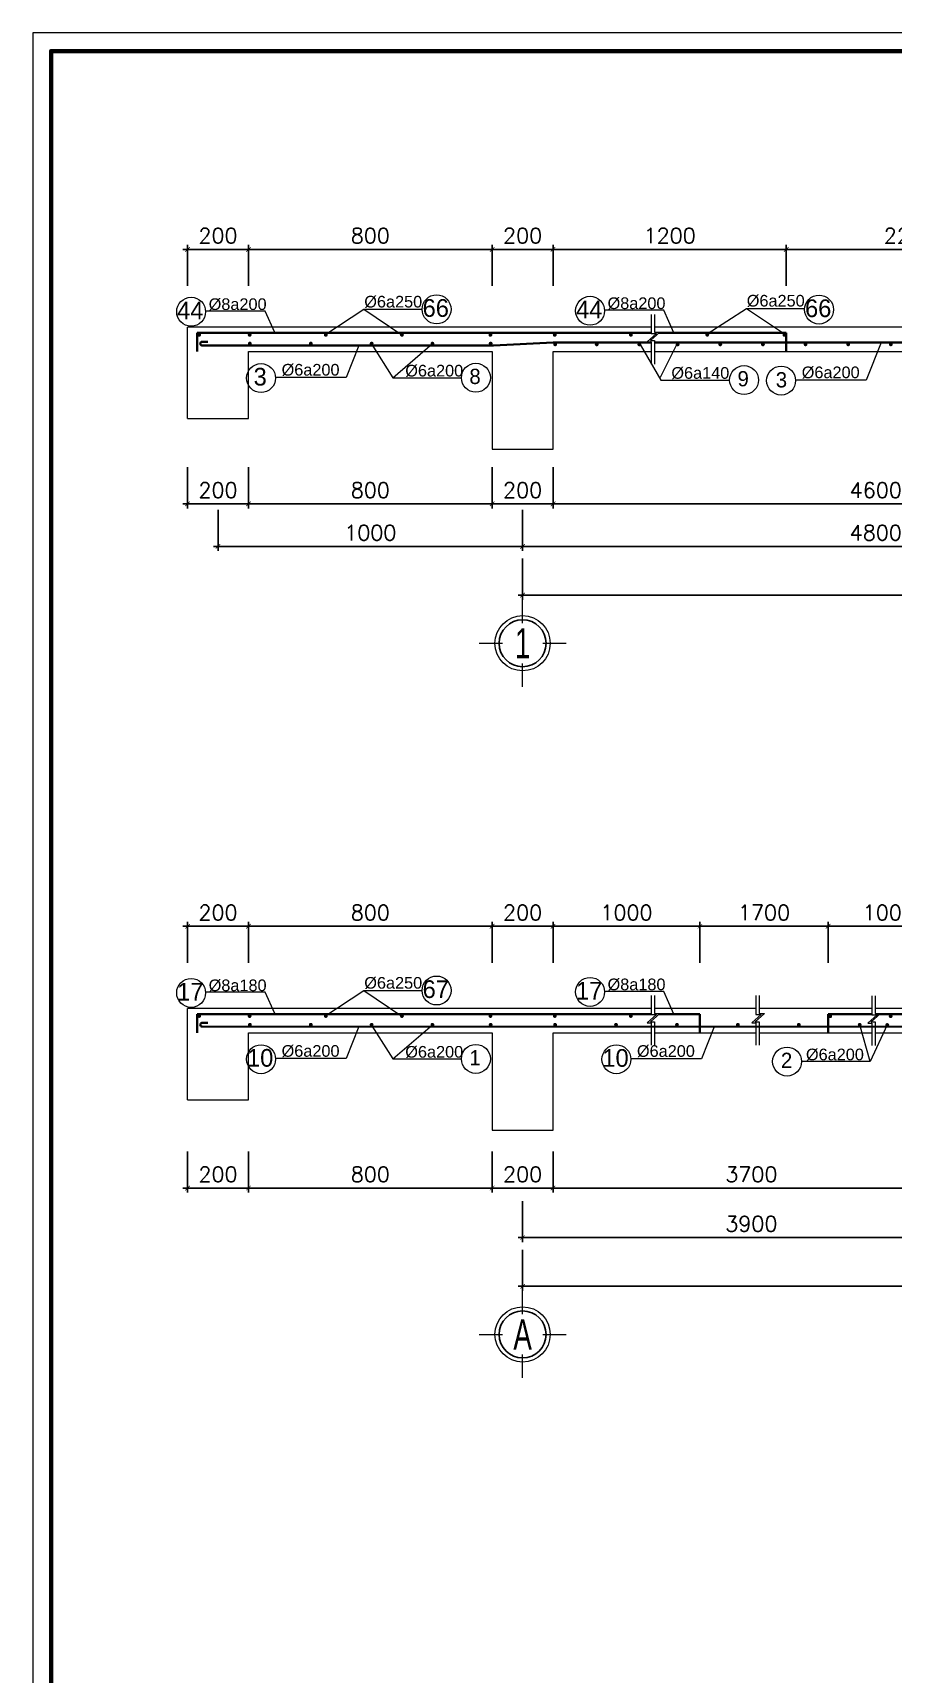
# Model space of a CAD drawing. Header units: inches. Extents: x 1604615 to 1925968, y -294302 to 52467.
# Drawn here: x 1762347 to 1776470, y -235417 to -208477 of the extents above; entities that cross this region are included whole.
import ezdxf
from ezdxf.enums import TextEntityAlignment as Align

# ---------------------------------------------------------------- set-up
doc = ezdxf.new("R2010")
doc.units = ezdxf.units.IN
doc.header["$LTSCALE"] = 20
doc.header["$MEASUREMENT"] = 0
doc.layers.get('0').update_dxf_attribs({"lineweight": 13})
for name, color, linetype, lineweight in [('0-Netin', 251, 'Continuous', 9), ('02', 103, 'Continuous', 20), ('khung', 26, 'Continuous', 80), ('kich thuoc', 8, 'Continuous', 13), ('SOHIEUTHEP', 212, 'Continuous', 13), ('THEP', 1, 'Continuous', 40), ('TV-MB', 33, 'Continuous', 9), ('VV', 114, 'Continuous', 13)]:
    doc.layers.add(name, color=color, linetype=linetype, lineweight=lineweight)
doc.layers.add('TEXT', color=9, linetype='Continuous')
doc.styles.add('DIM', font='romans.shx')
doc.styles.add('text', font='ARIALN.TTF')
doc.styles.add('thep', font='ARIAL.TTF')
doc.dimstyles.new('1-20', dxfattribs={"dimtxt": 250, "dimasz": 75, "dimexe": 75, "dimexo": 250, "dimgap": 100, "dimtad": 1, "dimdec": 0, "dimlfac": 0.2, "dimzin": 4, "dimdsep": 46, "dimtxsty": 'DIM', "dimblk": 'ARCHTICK', "dimcen": 10, "dimdle": 75, "dimadec": 0, "dimazin": 0, "dimtfac": 1, "dimtdec": 0, "dimtix": 1, "dimtofl": 0, "dimtmove": 1, "dimatfit": 3, "dimfxl": 600, "dimfxlon": 1, "dimtolj": 1, "dimtzin": 0, "dimarcsym": 0})

# ---------------------------------------------------------------- blocks, each defined once
blk = doc.blocks.new('_ArchTick')
at = {"color": 0, "linetype": 'ByBlock', "const_width": 0.15}
blk.add_lwpolyline([(-0.5, -0.5), (0.5, 0.5)], dxfattribs=at)
blk = doc.blocks.new('*D415')
at = {"layer": 'Defpoints', "color": 0}
for p in [(1764887, -214809), (1765887, -214809), (1765887, -216208)]:
    blk.add_point(p, dxfattribs=at)
at = {"layer": 'kich thuoc', "color": 0, "lineweight": -2}
for p, q in [((1764887, -215608), (1764887, -216283)), ((1765887, -215608), (1765887, -216283)), ((1764812, -216208), (1765962, -216208))]:
    blk.add_line(p, q, dxfattribs=at)
at = {"layer": 'kich thuoc', "color": 0, "lineweight": -2, "xscale": 75, "yscale": 75, "zscale": 75, "rotation": 180}
blk.add_blockref('_ArchTick', (1764887, -216208), dxfattribs=at)
at = {"layer": 'kich thuoc', "color": 0, "lineweight": -2, "xscale": 75, "yscale": 75, "zscale": 75}
blk.add_blockref('_ArchTick', (1765887, -216208), dxfattribs=at)
at = {"layer": 'kich thuoc', "color": 0, "insert": (1765387, -215983), "char_height": 250, "attachment_point": 5, "style": 'DIM'}
blk.add_mtext('\\A1;200', dxfattribs=at)
blk = doc.blocks.new('*D416')
at = {"layer": 'Defpoints', "color": 0}
for p in [(1765887, -214809), (1769887, -215309), (1769887, -216208)]:
    blk.add_point(p, dxfattribs=at)
at = {"layer": 'kich thuoc', "color": 0, "lineweight": -2}
for p, q in [((1765887, -215608), (1765887, -216283)), ((1769887, -215608), (1769887, -216283)), ((1765812, -216208), (1769962, -216208))]:
    blk.add_line(p, q, dxfattribs=at)
at = {"layer": 'kich thuoc', "color": 0, "lineweight": -2, "xscale": 75, "yscale": 75, "zscale": 75, "rotation": 180}
blk.add_blockref('_ArchTick', (1765887, -216208), dxfattribs=at)
at = {"layer": 'kich thuoc', "color": 0, "lineweight": -2, "xscale": 75, "yscale": 75, "zscale": 75}
blk.add_blockref('_ArchTick', (1769887, -216208), dxfattribs=at)
at = {"layer": 'kich thuoc', "color": 0, "insert": (1767887, -215983), "char_height": 250, "attachment_point": 5, "style": 'DIM'}
blk.add_mtext('\\A1;800', dxfattribs=at)
blk = doc.blocks.new('*D417')
at = {"layer": 'Defpoints', "color": 0}
for p in [(1769887, -215309), (1770887, -215309), (1770887, -216208)]:
    blk.add_point(p, dxfattribs=at)
at = {"layer": 'kich thuoc', "color": 0, "lineweight": -2}
for p, q in [((1769887, -215608), (1769887, -216283)), ((1770887, -215608), (1770887, -216283)), ((1769812, -216208), (1770962, -216208))]:
    blk.add_line(p, q, dxfattribs=at)
at = {"layer": 'kich thuoc', "color": 0, "lineweight": -2, "xscale": 75, "yscale": 75, "zscale": 75, "rotation": 180}
blk.add_blockref('_ArchTick', (1769887, -216208), dxfattribs=at)
at = {"layer": 'kich thuoc', "color": 0, "lineweight": -2, "xscale": 75, "yscale": 75, "zscale": 75}
blk.add_blockref('_ArchTick', (1770887, -216208), dxfattribs=at)
at = {"layer": 'kich thuoc', "color": 0, "insert": (1770387, -215983), "char_height": 250, "attachment_point": 5, "style": 'DIM'}
blk.add_mtext('\\A1;200', dxfattribs=at)
blk = doc.blocks.new('*D418')
at = {"layer": 'Defpoints', "color": 0}
for p in [(1770887, -215309), (1781484, -215309), (1781484, -216208)]:
    blk.add_point(p, dxfattribs=at)
at = {"layer": 'kich thuoc', "color": 0, "lineweight": -2}
for p, q in [((1770887, -215608), (1770887, -216283)), ((1781484, -215608), (1781484, -216283)), ((1770812, -216208), (1781559, -216208))]:
    blk.add_line(p, q, dxfattribs=at)
at = {"layer": 'kich thuoc', "color": 0, "lineweight": -2, "xscale": 75, "yscale": 75, "zscale": 75, "rotation": 180}
blk.add_blockref('_ArchTick', (1770887, -216208), dxfattribs=at)
at = {"layer": 'kich thuoc', "color": 0, "lineweight": -2, "xscale": 75, "yscale": 75, "zscale": 75}
blk.add_blockref('_ArchTick', (1781484, -216208), dxfattribs=at)
at = {"layer": 'kich thuoc', "color": 0, "insert": (1776185, -215983), "char_height": 250, "attachment_point": 5, "style": 'DIM'}
blk.add_mtext('\\A1;4600', dxfattribs=at)
blk = doc.blocks.new('*D430')
at = {"layer": 'Defpoints', "color": 0}
for p in [(1765387, -214809), (1770387, -215309), (1770387, -216907)]:
    blk.add_point(p, dxfattribs=at)
at = {"layer": 'kich thuoc', "color": 0, "lineweight": -2}
for p, q in [((1765387, -216307), (1765387, -216982)), ((1770387, -216307), (1770387, -216982)), ((1765312, -216907), (1770462, -216907))]:
    blk.add_line(p, q, dxfattribs=at)
at = {"layer": 'kich thuoc', "color": 0, "lineweight": -2, "xscale": 75, "yscale": 75, "zscale": 75, "rotation": 180}
blk.add_blockref('_ArchTick', (1765387, -216907), dxfattribs=at)
at = {"layer": 'kich thuoc', "color": 0, "lineweight": -2, "xscale": 75, "yscale": 75, "zscale": 75}
blk.add_blockref('_ArchTick', (1770387, -216907), dxfattribs=at)
at = {"layer": 'kich thuoc', "color": 0, "insert": (1767887, -216682), "char_height": 250, "attachment_point": 5, "style": 'DIM'}
blk.add_mtext('\\A1;1000', dxfattribs=at)
blk = doc.blocks.new('*D431')
at = {"layer": 'Defpoints', "color": 0}
for p in [(1770387, -215309), (1781984, -215312), (1781984, -216907)]:
    blk.add_point(p, dxfattribs=at)
at = {"layer": 'kich thuoc', "color": 0, "lineweight": -2}
for p, q in [((1770387, -216307), (1770387, -216982)), ((1781984, -216307), (1781984, -216982)), ((1770312, -216907), (1782059, -216907))]:
    blk.add_line(p, q, dxfattribs=at)
at = {"layer": 'kich thuoc', "color": 0, "lineweight": -2, "xscale": 75, "yscale": 75, "zscale": 75, "rotation": 180}
blk.add_blockref('_ArchTick', (1770387, -216907), dxfattribs=at)
at = {"layer": 'kich thuoc', "color": 0, "lineweight": -2, "xscale": 75, "yscale": 75, "zscale": 75}
blk.add_blockref('_ArchTick', (1781984, -216907), dxfattribs=at)
at = {"layer": 'kich thuoc', "color": 0, "insert": (1776185, -216682), "char_height": 250, "attachment_point": 5, "style": 'DIM'}
blk.add_mtext('\\A1;4800', dxfattribs=at)
blk = doc.blocks.new('*D437')
at = {"layer": 'Defpoints', "color": 0}
for p in [(1770387, -215309), (1822841, -216307), (1822841, -217707)]:
    blk.add_point(p, dxfattribs=at)
at = {"layer": 'kich thuoc', "color": 0, "lineweight": -2}
for p, q in [((1770387, -217107), (1770387, -217782)), ((1822841, -217107), (1822841, -217782)), ((1770312, -217707), (1822916, -217707))]:
    blk.add_line(p, q, dxfattribs=at)
at = {"layer": 'kich thuoc', "color": 0, "lineweight": -2, "xscale": 75, "yscale": 75, "zscale": 75, "rotation": 180}
blk.add_blockref('_ArchTick', (1770387, -217707), dxfattribs=at)
at = {"layer": 'kich thuoc', "color": 0, "lineweight": -2, "xscale": 75, "yscale": 75, "zscale": 75}
blk.add_blockref('_ArchTick', (1822841, -217707), dxfattribs=at)
at = {"layer": 'kich thuoc', "color": 0, "insert": (1796614, -217482), "char_height": 250, "attachment_point": 5, "style": 'DIM'}
blk.add_mtext('\\A1;19300', dxfattribs=at)
blk = doc.blocks.new('TRUC-1')
at = {"layer": '0-Netin'}
blk.add_circle((0, -650), 412, dxfattribs=at)
at = {"layer": 'TV-MB'}
for p, q in [((0, -350), (0, 0)), ((-650, -650), (-300, -650)), ((300, -650), (650, -650)), ((0, -1300), (0, -950))]:
    blk.add_line(p, q, dxfattribs=at)
at = {"layer": 'TV-MB', "lineweight": 25}
blk.add_circle((0, -650), 350, dxfattribs=at)
at = {"layer": 'TV-MB', "style": 'text', "width": 0.8}
blk.add_attdef('13', text='', height=450, dxfattribs=at).set_placement((0, -650), align=Align.MIDDLE_CENTER)
blk = doc.blocks.new('*D438')
at = {"layer": 'Defpoints', "color": 0}
for p in [(1765887, -212032), (1764887, -213309), (1765887, -213709)]:
    blk.add_point(p, dxfattribs=at)
at = {"layer": 'kich thuoc', "color": 0, "lineweight": -2}
for p, q in [((1764887, -212632), (1764887, -211957)), ((1765887, -212632), (1765887, -211957)), ((1764812, -212032), (1765962, -212032))]:
    blk.add_line(p, q, dxfattribs=at)
at = {"layer": 'kich thuoc', "color": 0, "lineweight": -2, "xscale": 75, "yscale": 75, "zscale": 75, "rotation": 180}
blk.add_blockref('_ArchTick', (1764887, -212032), dxfattribs=at)
at = {"layer": 'kich thuoc', "color": 0, "lineweight": -2, "xscale": 75, "yscale": 75, "zscale": 75}
blk.add_blockref('_ArchTick', (1765887, -212032), dxfattribs=at)
at = {"layer": 'kich thuoc', "color": 0, "insert": (1765387, -211807), "char_height": 250, "attachment_point": 5, "style": 'DIM'}
blk.add_mtext('\\A1;200', dxfattribs=at)
blk = doc.blocks.new('*D439')
at = {"layer": 'Defpoints', "color": 0}
for p in [(1769887, -212032), (1765887, -213709), (1769887, -213709)]:
    blk.add_point(p, dxfattribs=at)
at = {"layer": 'kich thuoc', "color": 0, "lineweight": -2}
for p, q in [((1765887, -212632), (1765887, -211957)), ((1769887, -212632), (1769887, -211957)), ((1765812, -212032), (1769962, -212032))]:
    blk.add_line(p, q, dxfattribs=at)
at = {"layer": 'kich thuoc', "color": 0, "lineweight": -2, "xscale": 75, "yscale": 75, "zscale": 75, "rotation": 180}
blk.add_blockref('_ArchTick', (1765887, -212032), dxfattribs=at)
at = {"layer": 'kich thuoc', "color": 0, "lineweight": -2, "xscale": 75, "yscale": 75, "zscale": 75}
blk.add_blockref('_ArchTick', (1769887, -212032), dxfattribs=at)
at = {"layer": 'kich thuoc', "color": 0, "insert": (1767887, -211807), "char_height": 250, "attachment_point": 5, "style": 'DIM'}
blk.add_mtext('\\A1;800', dxfattribs=at)
blk = doc.blocks.new('*D440')
at = {"layer": 'Defpoints', "color": 0}
for p in [(1770887, -212032), (1769887, -213709), (1770887, -213709)]:
    blk.add_point(p, dxfattribs=at)
at = {"layer": 'kich thuoc', "color": 0, "lineweight": -2}
for p, q in [((1769887, -212632), (1769887, -211957)), ((1770887, -212632), (1770887, -211957)), ((1769812, -212032), (1770962, -212032))]:
    blk.add_line(p, q, dxfattribs=at)
at = {"layer": 'kich thuoc', "color": 0, "lineweight": -2, "xscale": 75, "yscale": 75, "zscale": 75, "rotation": 180}
blk.add_blockref('_ArchTick', (1769887, -212032), dxfattribs=at)
at = {"layer": 'kich thuoc', "color": 0, "lineweight": -2, "xscale": 75, "yscale": 75, "zscale": 75}
blk.add_blockref('_ArchTick', (1770887, -212032), dxfattribs=at)
at = {"layer": 'kich thuoc', "color": 0, "insert": (1770387, -211807), "char_height": 250, "attachment_point": 5, "style": 'DIM'}
blk.add_mtext('\\A1;200', dxfattribs=at)
blk = doc.blocks.new('*D441')
at = {"layer": 'Defpoints', "color": 0}
for p in [(1774716, -212032), (1770887, -213709), (1774716, -213709)]:
    blk.add_point(p, dxfattribs=at)
at = {"layer": 'kich thuoc', "color": 0, "lineweight": -2}
for p, q in [((1770887, -212632), (1770887, -211957)), ((1774716, -212632), (1774716, -211957)), ((1770812, -212032), (1774791, -212032))]:
    blk.add_line(p, q, dxfattribs=at)
at = {"layer": 'kich thuoc', "color": 0, "lineweight": -2, "xscale": 75, "yscale": 75, "zscale": 75, "rotation": 180}
blk.add_blockref('_ArchTick', (1770887, -212032), dxfattribs=at)
at = {"layer": 'kich thuoc', "color": 0, "lineweight": -2, "xscale": 75, "yscale": 75, "zscale": 75}
blk.add_blockref('_ArchTick', (1774716, -212032), dxfattribs=at)
at = {"layer": 'kich thuoc', "color": 0, "insert": (1772801, -211807), "char_height": 250, "attachment_point": 5, "style": 'DIM'}
blk.add_mtext('\\A1;1200', dxfattribs=at)
blk = doc.blocks.new('*D442')
at = {"layer": 'Defpoints', "color": 0}
for p in [(1778772, -212032), (1774716, -213709), (1778772, -213712)]:
    blk.add_point(p, dxfattribs=at)
at = {"layer": 'kich thuoc', "color": 0, "lineweight": -2}
for p, q in [((1774716, -212632), (1774716, -211957)), ((1778772, -212632), (1778772, -211957)), ((1774641, -212032), (1778847, -212032))]:
    blk.add_line(p, q, dxfattribs=at)
at = {"layer": 'kich thuoc', "color": 0, "lineweight": -2, "xscale": 75, "yscale": 75, "zscale": 75, "rotation": 180}
blk.add_blockref('_ArchTick', (1774716, -212032), dxfattribs=at)
at = {"layer": 'kich thuoc', "color": 0, "lineweight": -2, "xscale": 75, "yscale": 75, "zscale": 75}
blk.add_blockref('_ArchTick', (1778772, -212032), dxfattribs=at)
at = {"layer": 'kich thuoc', "color": 0, "insert": (1776744, -211807), "char_height": 250, "attachment_point": 5, "style": 'DIM'}
blk.add_mtext('\\A1;2200', dxfattribs=at)
blk = doc.blocks.new('*D461')
at = {"layer": 'Defpoints', "color": 0}
for p in [(1764887, -225989), (1765887, -225989), (1765887, -227438)]:
    blk.add_point(p, dxfattribs=at)
at = {"layer": 'kich thuoc', "color": 0, "lineweight": -2}
for p, q in [((1764887, -226838), (1764887, -227513)), ((1765887, -226838), (1765887, -227513)), ((1764812, -227438), (1765962, -227438))]:
    blk.add_line(p, q, dxfattribs=at)
at = {"layer": 'kich thuoc', "color": 0, "lineweight": -2, "xscale": 75, "yscale": 75, "zscale": 75, "rotation": 180}
blk.add_blockref('_ArchTick', (1764887, -227438), dxfattribs=at)
at = {"layer": 'kich thuoc', "color": 0, "lineweight": -2, "xscale": 75, "yscale": 75, "zscale": 75}
blk.add_blockref('_ArchTick', (1765887, -227438), dxfattribs=at)
at = {"layer": 'kich thuoc', "color": 0, "insert": (1765387, -227213), "char_height": 250, "attachment_point": 5, "style": 'DIM'}
blk.add_mtext('\\A1;200', dxfattribs=at)
blk = doc.blocks.new('*D462')
at = {"layer": 'Defpoints', "color": 0}
for p in [(1765887, -225989), (1769887, -226489), (1769887, -227438)]:
    blk.add_point(p, dxfattribs=at)
at = {"layer": 'kich thuoc', "color": 0, "lineweight": -2}
for p, q in [((1765887, -226838), (1765887, -227513)), ((1769887, -226838), (1769887, -227513)), ((1765812, -227438), (1769962, -227438))]:
    blk.add_line(p, q, dxfattribs=at)
at = {"layer": 'kich thuoc', "color": 0, "lineweight": -2, "xscale": 75, "yscale": 75, "zscale": 75, "rotation": 180}
blk.add_blockref('_ArchTick', (1765887, -227438), dxfattribs=at)
at = {"layer": 'kich thuoc', "color": 0, "lineweight": -2, "xscale": 75, "yscale": 75, "zscale": 75}
blk.add_blockref('_ArchTick', (1769887, -227438), dxfattribs=at)
at = {"layer": 'kich thuoc', "color": 0, "insert": (1767887, -227213), "char_height": 250, "attachment_point": 5, "style": 'DIM'}
blk.add_mtext('\\A1;800', dxfattribs=at)
blk = doc.blocks.new('*D463')
at = {"layer": 'Defpoints', "color": 0}
for p in [(1769887, -226489), (1770887, -226489), (1770887, -227438)]:
    blk.add_point(p, dxfattribs=at)
at = {"layer": 'kich thuoc', "color": 0, "lineweight": -2}
for p, q in [((1769887, -226838), (1769887, -227513)), ((1770887, -226838), (1770887, -227513)), ((1769812, -227438), (1770962, -227438))]:
    blk.add_line(p, q, dxfattribs=at)
at = {"layer": 'kich thuoc', "color": 0, "lineweight": -2, "xscale": 75, "yscale": 75, "zscale": 75, "rotation": 180}
blk.add_blockref('_ArchTick', (1769887, -227438), dxfattribs=at)
at = {"layer": 'kich thuoc', "color": 0, "lineweight": -2, "xscale": 75, "yscale": 75, "zscale": 75}
blk.add_blockref('_ArchTick', (1770887, -227438), dxfattribs=at)
at = {"layer": 'kich thuoc', "color": 0, "insert": (1770387, -227213), "char_height": 250, "attachment_point": 5, "style": 'DIM'}
blk.add_mtext('\\A1;200', dxfattribs=at)
blk = doc.blocks.new('*D464')
at = {"layer": 'Defpoints', "color": 0}
for p in [(1770887, -226489), (1777396, -226489), (1777396, -227438)]:
    blk.add_point(p, dxfattribs=at)
at = {"layer": 'kich thuoc', "color": 0, "lineweight": -2}
for p, q in [((1770887, -226838), (1770887, -227513)), ((1777396, -226838), (1777396, -227513)), ((1770812, -227438), (1777471, -227438))]:
    blk.add_line(p, q, dxfattribs=at)
at = {"layer": 'kich thuoc', "color": 0, "lineweight": -2, "xscale": 75, "yscale": 75, "zscale": 75, "rotation": 180}
blk.add_blockref('_ArchTick', (1770887, -227438), dxfattribs=at)
at = {"layer": 'kich thuoc', "color": 0, "lineweight": -2, "xscale": 75, "yscale": 75, "zscale": 75}
blk.add_blockref('_ArchTick', (1777396, -227438), dxfattribs=at)
at = {"layer": 'kich thuoc', "color": 0, "insert": (1774142, -227213), "char_height": 250, "attachment_point": 5, "style": 'DIM'}
blk.add_mtext('\\A1;3700', dxfattribs=at)
blk = doc.blocks.new('*D478')
at = {"layer": 'Defpoints', "color": 0}
for p in [(1770387, -226489), (1777896, -226492), (1777896, -228251)]:
    blk.add_point(p, dxfattribs=at)
at = {"layer": 'kich thuoc', "color": 0, "lineweight": -2}
for p, q in [((1770387, -227651), (1770387, -228326)), ((1777896, -227651), (1777896, -228326)), ((1770312, -228251), (1777971, -228251))]:
    blk.add_line(p, q, dxfattribs=at)
at = {"layer": 'kich thuoc', "color": 0, "lineweight": -2, "xscale": 75, "yscale": 75, "zscale": 75, "rotation": 180}
blk.add_blockref('_ArchTick', (1770387, -228251), dxfattribs=at)
at = {"layer": 'kich thuoc', "color": 0, "lineweight": -2, "xscale": 75, "yscale": 75, "zscale": 75}
blk.add_blockref('_ArchTick', (1777896, -228251), dxfattribs=at)
at = {"layer": 'kich thuoc', "color": 0, "insert": (1774142, -228026), "char_height": 250, "attachment_point": 5, "style": 'DIM'}
blk.add_mtext('\\A1;3900', dxfattribs=at)
blk = doc.blocks.new('*D482')
at = {"layer": 'Defpoints', "color": 0}
for p in [(1770387, -226489), (1820841, -227651), (1820841, -229051)]:
    blk.add_point(p, dxfattribs=at)
at = {"layer": 'kich thuoc', "color": 0, "lineweight": -2}
for p, q in [((1770387, -228451), (1770387, -229126)), ((1820841, -228451), (1820841, -229126)), ((1770312, -229051), (1820916, -229051))]:
    blk.add_line(p, q, dxfattribs=at)
at = {"layer": 'kich thuoc', "color": 0, "lineweight": -2, "xscale": 75, "yscale": 75, "zscale": 75, "rotation": 180}
blk.add_blockref('_ArchTick', (1770387, -229051), dxfattribs=at)
at = {"layer": 'kich thuoc', "color": 0, "lineweight": -2, "xscale": 75, "yscale": 75, "zscale": 75}
blk.add_blockref('_ArchTick', (1820841, -229051), dxfattribs=at)
at = {"layer": 'kich thuoc', "color": 0, "insert": (1795614, -228826), "char_height": 250, "attachment_point": 5, "style": 'DIM'}
blk.add_mtext('\\A1;18400', dxfattribs=at)
blk = doc.blocks.new('*D483')
at = {"layer": 'Defpoints', "color": 0}
for p in [(1765887, -223142), (1764887, -224489), (1765887, -224889)]:
    blk.add_point(p, dxfattribs=at)
at = {"layer": 'kich thuoc', "color": 0, "lineweight": -2}
for p, q in [((1764812, -223142), (1765962, -223142)), ((1764887, -223742), (1764887, -223067)), ((1765887, -223742), (1765887, -223067))]:
    blk.add_line(p, q, dxfattribs=at)
at = {"layer": 'kich thuoc', "color": 0, "lineweight": -2, "xscale": 75, "yscale": 75, "zscale": 75, "rotation": 180}
blk.add_blockref('_ArchTick', (1764887, -223142), dxfattribs=at)
at = {"layer": 'kich thuoc', "color": 0, "lineweight": -2, "xscale": 75, "yscale": 75, "zscale": 75}
blk.add_blockref('_ArchTick', (1765887, -223142), dxfattribs=at)
at = {"layer": 'kich thuoc', "color": 0, "insert": (1765387, -222917), "char_height": 250, "attachment_point": 5, "style": 'DIM'}
blk.add_mtext('\\A1;200', dxfattribs=at)
blk = doc.blocks.new('*D484')
at = {"layer": 'Defpoints', "color": 0}
for p in [(1769887, -223142), (1765887, -224889), (1769887, -224889)]:
    blk.add_point(p, dxfattribs=at)
at = {"layer": 'kich thuoc', "color": 0, "lineweight": -2}
for p, q in [((1765812, -223142), (1769962, -223142)), ((1765887, -223742), (1765887, -223067)), ((1769887, -223742), (1769887, -223067))]:
    blk.add_line(p, q, dxfattribs=at)
at = {"layer": 'kich thuoc', "color": 0, "lineweight": -2, "xscale": 75, "yscale": 75, "zscale": 75, "rotation": 180}
blk.add_blockref('_ArchTick', (1765887, -223142), dxfattribs=at)
at = {"layer": 'kich thuoc', "color": 0, "lineweight": -2, "xscale": 75, "yscale": 75, "zscale": 75}
blk.add_blockref('_ArchTick', (1769887, -223142), dxfattribs=at)
at = {"layer": 'kich thuoc', "color": 0, "insert": (1767887, -222917), "char_height": 250, "attachment_point": 5, "style": 'DIM'}
blk.add_mtext('\\A1;800', dxfattribs=at)
blk = doc.blocks.new('*D485')
at = {"layer": 'Defpoints', "color": 0}
for p in [(1770887, -223142), (1769887, -224889), (1770887, -224889)]:
    blk.add_point(p, dxfattribs=at)
at = {"layer": 'kich thuoc', "color": 0, "lineweight": -2}
for p, q in [((1769812, -223142), (1770962, -223142)), ((1769887, -223742), (1769887, -223067)), ((1770887, -223742), (1770887, -223067))]:
    blk.add_line(p, q, dxfattribs=at)
at = {"layer": 'kich thuoc', "color": 0, "lineweight": -2, "xscale": 75, "yscale": 75, "zscale": 75, "rotation": 180}
blk.add_blockref('_ArchTick', (1769887, -223142), dxfattribs=at)
at = {"layer": 'kich thuoc', "color": 0, "lineweight": -2, "xscale": 75, "yscale": 75, "zscale": 75}
blk.add_blockref('_ArchTick', (1770887, -223142), dxfattribs=at)
at = {"layer": 'kich thuoc', "color": 0, "insert": (1770387, -222917), "char_height": 250, "attachment_point": 5, "style": 'DIM'}
blk.add_mtext('\\A1;200', dxfattribs=at)
blk = doc.blocks.new('*D486')
at = {"layer": 'Defpoints', "color": 0}
for p in [(1773297, -223142), (1770887, -224889), (1773297, -224889)]:
    blk.add_point(p, dxfattribs=at)
at = {"layer": 'kich thuoc', "color": 0, "lineweight": -2}
for p, q in [((1770812, -223142), (1773372, -223142)), ((1770887, -223742), (1770887, -223067)), ((1773297, -223742), (1773297, -223067))]:
    blk.add_line(p, q, dxfattribs=at)
at = {"layer": 'kich thuoc', "color": 0, "lineweight": -2, "xscale": 75, "yscale": 75, "zscale": 75, "rotation": 180}
blk.add_blockref('_ArchTick', (1770887, -223142), dxfattribs=at)
at = {"layer": 'kich thuoc', "color": 0, "lineweight": -2, "xscale": 75, "yscale": 75, "zscale": 75}
blk.add_blockref('_ArchTick', (1773297, -223142), dxfattribs=at)
at = {"layer": 'kich thuoc', "color": 0, "insert": (1772092, -222917), "char_height": 250, "attachment_point": 5, "style": 'DIM'}
blk.add_mtext('\\A1;1000', dxfattribs=at)
blk = doc.blocks.new('*D487')
at = {"layer": 'Defpoints', "color": 0}
for p in [(1775402, -223142), (1773297, -224889), (1775402, -224892)]:
    blk.add_point(p, dxfattribs=at)
at = {"layer": 'kich thuoc', "color": 0, "lineweight": -2}
for p, q in [((1773222, -223142), (1775477, -223142)), ((1773297, -223742), (1773297, -223067)), ((1775402, -223742), (1775402, -223067))]:
    blk.add_line(p, q, dxfattribs=at)
at = {"layer": 'kich thuoc', "color": 0, "lineweight": -2, "xscale": 75, "yscale": 75, "zscale": 75, "rotation": 180}
blk.add_blockref('_ArchTick', (1773297, -223142), dxfattribs=at)
at = {"layer": 'kich thuoc', "color": 0, "lineweight": -2, "xscale": 75, "yscale": 75, "zscale": 75}
blk.add_blockref('_ArchTick', (1775402, -223142), dxfattribs=at)
at = {"layer": 'kich thuoc', "color": 0, "insert": (1774350, -222917), "char_height": 250, "attachment_point": 5, "style": 'DIM'}
blk.add_mtext('\\A1;1700', dxfattribs=at)
blk = doc.blocks.new('*D488')
at = {"layer": 'Defpoints', "color": 0}
for p in [(1777396, -223142), (1775402, -224892), (1777396, -224892)]:
    blk.add_point(p, dxfattribs=at)
at = {"layer": 'kich thuoc', "color": 0, "lineweight": -2}
for p, q in [((1775327, -223142), (1777471, -223142)), ((1775402, -223742), (1775402, -223067)), ((1777396, -223742), (1777396, -223067))]:
    blk.add_line(p, q, dxfattribs=at)
at = {"layer": 'kich thuoc', "color": 0, "lineweight": -2, "xscale": 75, "yscale": 75, "zscale": 75, "rotation": 180}
blk.add_blockref('_ArchTick', (1775402, -223142), dxfattribs=at)
at = {"layer": 'kich thuoc', "color": 0, "lineweight": -2, "xscale": 75, "yscale": 75, "zscale": 75}
blk.add_blockref('_ArchTick', (1777396, -223142), dxfattribs=at)
at = {"layer": 'kich thuoc', "color": 0, "insert": (1776399, -222917), "char_height": 250, "attachment_point": 5, "style": 'DIM'}
blk.add_mtext('\\A1;1000', dxfattribs=at)

msp = doc.modelspace()

# ---------------------------------------------------------------- linework, layer by layer
at = {"ltscale": 0.1}
for p, q in [((1767140.6, -213435.1), (1767781.3, -213015.4)), ((1767781.3, -213015.4), (1768737.6, -213015.4)), ((1767781.3, -213015.4), (1768406.3, -213434.3)), ((1773419.2, -213419.5), (1774059.8, -212999.8)), ((1774059.8, -212999.8), (1775016.1, -212999.8)), ((1774059.8, -212999.8), (1774684.8, -213418.7)), ((1768257.1, -214138.1), (1768906.6, -213577.9)), ((1772648, -214127.3), (1772916.8, -213590.2)), ((1776273.9, -213559), (1776027.1, -214175.5)), ((1776027.8, -214175.5), (1774868.2, -214175.5)), ((1767140.6, -224615.3), (1767781.3, -224195.7)), ((1767781.3, -224195.7), (1768737.6, -224195.7)), ((1767781.3, -224195.7), (1768406.3, -224614.5)), ((1768257.1, -225318.4), (1768906.6, -224758.2)), ((1776090.5, -225361.8), (1775920.8, -224758.8))]:
    msp.add_line(p, q, dxfattribs=at)
for points in [[(1766321.2, -213394.2), (1766159.7, -213044.8), (1765183.4, -213044.8)], [(1772869.3, -213402.7), (1772707.8, -213029.2), (1771731.5, -213029.2)], [(1767698.9, -213609), (1767489.8, -214132.9), (1766330.2, -214132.9)], [(1767910.4, -213593.3), (1768257.1, -214138.1), (1769382.4, -214138.1)], [(1772318.8, -213591.1), (1772658.7, -214175.5), (1773784, -214175.5)], [(1766321.2, -224574.5), (1766159.7, -224225.1), (1765183.4, -224225.1)], [(1772869.3, -224583), (1772707.8, -224209.4), (1771731.5, -224209.4)], [(1767698.9, -224789.2), (1767489.8, -225313.2), (1766330.2, -225313.2)], [(1767910.4, -224773.6), (1768257.1, -225318.4), (1769382.4, -225318.4)], [(1773531.9, -224790.9), (1773322.8, -225314.9), (1772163.2, -225314.9)], [(1776373.5, -224761.8), (1776090.5, -225361.8), (1774965.2, -225361.8)]]:
    msp.add_lwpolyline(points, dxfattribs=at)
at = {"layer": '02'}
msp.add_lwpolyline([(1762347, -267877), (1846447, -267877), (1846447, -208477), (1762347, -208477)], close=True, dxfattribs=at)
at = {"layer": 'khung'}
msp.add_lwpolyline([(1762647, -267577), (1846147, -267577), (1846147, -208777), (1762647, -208777)], close=True, dxfattribs=at)
at = {"layer": 'kich thuoc'}
for p, q in [((1764886.9, -214809), (1764886.9, -213309)), ((1772495.7, -213309), (1764886.9, -213309)), ((1776716.1, -213309), (1772550.9, -213309)), ((1765886.9, -214809), (1765886.9, -213709)), ((1765886.9, -213709), (1769886.9, -213709)), ((1769886.9, -213709), (1769886.9, -215309)), ((1770886.9, -215309), (1770886.9, -213709)), ((1770886.9, -213709), (1772495.7, -213709)), ((1772550.9, -213709), (1776716.1, -213709)), ((1764886.9, -214809), (1765886.9, -214809)), ((1769886.9, -215309), (1770886.9, -215309)), ((1764886.9, -225989.2), (1764886.9, -224489.2)), ((1769886.9, -224489.2), (1764886.9, -224489.2)), ((1772495.7, -224489.2), (1769886.9, -224489.2)), ((1774215.9, -224489.2), (1772550.9, -224489.2)), ((1776119.6, -224492.2), (1774271.7, -224492.2)), ((1778396.4, -224492.2), (1776175.4, -224492.2)), ((1765886.9, -225989.2), (1765886.9, -224889.2)), ((1765886.9, -224889.2), (1769886.9, -224889.2)), ((1769886.9, -224889.2), (1769886.9, -226489.2)), ((1770886.9, -226489.2), (1770886.9, -224889.2)), ((1770886.9, -224889.2), (1772495.7, -224889.2)), ((1772550.9, -224889.2), (1774215.9, -224889.2)), ((1774271.7, -224892.2), (1776119.6, -224892.2)), ((1776175.4, -224892.2), (1777396.4, -224892.2)), ((1764886.9, -225989.2), (1765886.9, -225989.2)), ((1769886.9, -226489.2), (1770886.9, -226489.2))]:
    msp.add_line(p, q, dxfattribs=at)
at = {"layer": 'kich thuoc', "ltscale": 0.1}
for points in [[(1772495.7, -213100.2), (1772495.7, -213411.4), (1772582.7, -213411.4), (1772430.2, -213546.6), (1772495.7, -213546.5), (1772495.7, -213913.6)], [(1772550.9, -213100.2), (1772550.9, -213392.2), (1772637.9, -213392.2), (1772485.4, -213527.4), (1772550.9, -213527.3), (1772550.9, -213913.6)], [(1772495.7, -224280.5), (1772495.7, -224591.6), (1772582.7, -224591.6), (1772430.2, -224726.8), (1772495.7, -224726.7), (1772495.7, -225093.8)], [(1772550.9, -224280.5), (1772550.9, -224572.4), (1772637.9, -224572.4), (1772485.4, -224707.6), (1772550.9, -224707.5), (1772550.9, -225093.8)], [(1774215.9, -224280.5), (1774215.9, -224591.6), (1774302.8, -224591.6), (1774150.4, -224726.8), (1774215.9, -224726.7), (1774215.9, -225093.8)], [(1774271.7, -224280.5), (1774271.7, -224572.4), (1774358.7, -224572.4), (1774206.2, -224707.6), (1774271.7, -224707.5), (1774271.7, -225093.8)], [(1776119.6, -224283.4), (1776119.6, -224594.6), (1776206.5, -224594.6), (1776054.1, -224729.8), (1776119.6, -224729.6), (1776119.6, -225096.8)], [(1776175.4, -224283.4), (1776175.4, -224575.4), (1776262.4, -224575.4), (1776109.9, -224710.6), (1776175.4, -224710.5), (1776175.4, -225096.8)]]:
    msp.add_lwpolyline(points, dxfattribs=at)
at = {"layer": 'THEP'}
for p, q in [((1765045.5, -213402.7), (1772495.7, -213402.7)), ((1765045.5, -213709), (1765045.5, -213402.7)), ((1765128.5, -213609), (1769906.8, -213609)), ((1770886.9, -213559), (1769906.8, -213609)), ((1770886.9, -213402.7), (1772495.7, -213402.7)), ((1770886.9, -213559), (1772495.7, -213559)), ((1772550.9, -213559), (1776716.1, -213559)), ((1772626, -213402.7), (1774716.1, -213402.7)), ((1774716.1, -213402.7), (1774716.1, -213709)), ((1765045.5, -224889.2), (1765045.5, -224583)), ((1765045.5, -224583), (1772495.7, -224583)), ((1770886.9, -224583), (1772495.7, -224583)), ((1772626, -224583), (1773297.1, -224583)), ((1773297.1, -224583), (1773297.1, -224889.2)), ((1776119.6, -224585.9), (1775402, -224585.9)), ((1775402, -224585.9), (1775402, -224892.2)), ((1778396.4, -224585.9), (1776175.4, -224585.9)), ((1765128.5, -224789.2), (1784891.6, -224795.1))]:
    msp.add_line(p, q, dxfattribs=at)
at = {"layer": 'THEP', "const_width": 31.2}
for points in [[(1765061.5, -213434.3, 1), (1765092.8, -213434.3, 1)], [(1765890.6, -213434.3, 1), (1765921.9, -213434.3, 1)], [(1765894.7, -213577.7, 1), (1765926, -213577.7, 1)], [(1766894.7, -213577.7, 1), (1766926, -213577.7, 1)], [(1767140.6, -213434.3, 1), (1767171.9, -213434.3, 1)], [(1767892.8, -213577.8, 1), (1767924.1, -213577.8, 1)], [(1768390.6, -213434.3, 1), (1768421.9, -213434.3, 1)], [(1768890.9, -213577.9, 1), (1768922.2, -213577.9, 1)], [(1769843, -213434.3, 1), (1769874.2, -213434.3, 1)], [(1769847.3, -213578.1, 1), (1769878.6, -213578.1, 1)], [(1770898.8, -213434.3, 1), (1770930.1, -213434.3, 1)], [(1770905.2, -213590.2, 1), (1770936.4, -213590.2, 1)], [(1771587.6, -213590.2, 1), (1771618.8, -213590.2, 1)], [(1772148.8, -213434.3, 1), (1772180.1, -213434.3, 1)], [(1772287.6, -213590.2, 1), (1772318.8, -213590.2, 1)], [(1772916.8, -213590.2, 1), (1772948, -213590.2, 1)], [(1773403.6, -213431.6, 1), (1773434.8, -213431.6, 1)], [(1773616.8, -213590.2, 1), (1773648, -213590.2, 1)], [(1774316.8, -213590.2, 1), (1774348, -213590.2, 1)], [(1774669.2, -213434.3, 1), (1774700.5, -213434.3, 1)], [(1775016.8, -213590.2, 1), (1775048, -213590.2, 1)], [(1775716.8, -213590.2, 1), (1775748, -213590.2, 1)], [(1776416.8, -213590.2, 1), (1776448, -213590.2, 1)], [(1765061.5, -224614.5, 1), (1765092.8, -224614.5, 1)], [(1765890.6, -224614.5, 1), (1765921.9, -224614.5, 1)], [(1767140.6, -224614.5, 1), (1767171.9, -224614.5, 1)], [(1768390.6, -224614.5, 1), (1768421.9, -224614.5, 1)], [(1769843, -224614.5, 1), (1769874.2, -224614.5, 1)], [(1770898.8, -224614.5, 1), (1770930.1, -224614.5, 1)], [(1772148.8, -224614.5, 1), (1772180.1, -224614.5, 1)], [(1775420.9, -224617.5, 1), (1775452.1, -224617.5, 1)], [(1776412.9, -224617.5, 1), (1776444.2, -224617.5, 1)], [(1765894.7, -224758, 1), (1765926, -224758, 1)], [(1766894.7, -224758, 1), (1766926, -224758, 1)], [(1767892.8, -224758.1, 1), (1767924.1, -224758.1, 1)], [(1768890.9, -224758.2, 1), (1768922.2, -224758.2, 1)], [(1769847.3, -224758.3, 1), (1769878.6, -224758.3, 1)], [(1770905.2, -224758.8, 1), (1770936.4, -224758.8, 1)], [(1771905.2, -224758.8, 1), (1771936.4, -224758.8, 1)], [(1772905.2, -224758.8, 1), (1772936.4, -224758.8, 1)], [(1773905.2, -224758.8, 1), (1773936.4, -224758.8, 1)], [(1774905.2, -224758.8, 1), (1774936.4, -224758.8, 1)], [(1775905.2, -224758.8, 1), (1775936.4, -224758.8, 1)], [(1776357.9, -224761.8, 1), (1776389.1, -224761.8, 1)]]:
    msp.add_lwpolyline(points, format="xyb", close=True, dxfattribs=at)
at = {"layer": 'THEP'}
for points in [[(1765128.5, -213609), (1765127.9, -213609, -1), (1765127.9, -213546.5), (1765221.6, -213546.5)], [(1765128.5, -224789.2), (1765127.9, -224789.2, -1), (1765127.9, -224726.7), (1765221.6, -224726.7)]]:
    msp.add_lwpolyline(points, format="xyb", dxfattribs=at)
at = {"layer": 'VV'}
for centre in [(1764946, -213055), (1768975.2, -213015.4), (1771494.1, -213039.3), (1775252.9, -213019.9), (1769620, -214138.1), (1766092.8, -214143.1), (1774021.6, -214175.5), (1774630.8, -214185.7), (1764946, -224235.2), (1768975.2, -224195.7), (1771494.1, -224219.6), (1766092.8, -225323.3), (1769620, -225318.4), (1771925.8, -225325.1), (1774727.6, -225361.8)]:
    msp.add_circle(centre, 237.6, dxfattribs=at)

# ---------------------------------------------------------------- block references
at = {"layer": 'kich thuoc', "xscale": 1.100000000093132, "yscale": 1.099999999976717, "zscale": 1.1}
for p, values in [((1770386.9, -217781.6), {'13': '1'}), ((1770386.9, -229125.7), {'13': 'A'})]:
    msp.add_blockref('TRUC-1', p, dxfattribs=at).add_auto_attribs(values)

# ---------------------------------------------------------------- texts
at = {"layer": 'SOHIEUTHEP', "width": 2852.724, "attachment_point": 5}
for s, insert, char_height in [('{\\fVNI-Avo|b0|i0|c0|p2;44}', (1764932.2, -213035), 290.4), ('{\\fVNI-Avo|b0|i0|c0|p2;66}', (1768961.4, -212995.4), 290.4), ('{\\fVNI-Avo|b0|i0|c0|p2;44}', (1771480.3, -213019.3), 290.4), ('{\\fVNI-Avo|b0|i0|c0|p2;66}', (1775239.1, -212999.9), 290.4), ('{\\fVNI-Avo|b0|i0|c0|p2;3}', (1766079.1, -214123.1), 290.4), ('{\\fVNI-Avo|b0|i0|c0|p2;8}', (1769606.2, -214118.1), 250), ('{\\fVNI-Avo|b0|i0|c0|p2;9}', (1774007.9, -214155.5), 250), ('{\\fVNI-Avo|b0|i0|c0|p2;3}', (1774635.8, -214173.7), 250), ('{\\fVNI-Avo|b0|i0|c0|p2;17}', (1764932.2, -224215.2), 290.4), ('{\\fVNI-Avo|b0|i0|c0|p2;67}', (1768961.4, -224175.7), 290.4), ('{\\fVNI-Avo|b0|i0|c0|p2;17}', (1771480.3, -224199.6), 290.4), ('{\\fVNI-Avo|b0|i0|c0|p2;10}', (1766079.1, -225303.3), 290.4), ('{\\fVNI-Avo|b0|i0|c0|p2;1}', (1769606.2, -225298.4), 250), ('{\\fVNI-Avo|b0|i0|c0|p2;10}', (1771912, -225305.1), 290.4), ('{\\fVNI-Avo|b0|i0|c0|p2;2}', (1774720.7, -225341.8), 250)]:
    msp.add_mtext(s, dxfattribs=dict(at, insert=insert, char_height=char_height))
at = {"layer": 'TEXT', "style": 'thep'}
for s, p in [('%%C6a250', (1767788.1, -212985.3)), ('%%C8a200', (1771781.8, -213010.7)), ('%%C6a250', (1774066.7, -212969.7)), ('%%C8a200', (1765233.7, -213026.3)), ('%%C6a200', (1766431.1, -214102.9)), ('%%C6a200', (1768461.2, -214117.6)), ('%%C6a140', (1772829, -214155)), ('%%C6a200', (1774969.1, -214145.5)), ('%%C8a180', (1765233.7, -224206.5)), ('%%C6a250', (1767788.1, -224165.6)), ('%%C8a180', (1771781.8, -224190.9)), ('%%C6a200', (1766431.1, -225283.1)), ('%%C6a200', (1768461.2, -225297.9)), ('%%C6a200', (1772264.1, -225284.9)), ('%%C6a200', (1775038.4, -225341.3))]:
    msp.add_text(s, height=191.25, dxfattribs=at).set_placement(p)

# ---------------------------------------------------------------- dimensions: what is measured, and where the dimension line sits
at = {"layer": 'kich thuoc'}
for base, p1, p2, picture, middle in [((1765886.9, -212031.6), (1764886.9, -213309), (1765886.9, -213709), '*D438', (1765386.9, -211806.6)), ((1769886.9, -212031.6), (1765886.9, -213709), (1769886.9, -213709), '*D439', (1767886.9, -211806.6)), ((1770886.9, -212031.6), (1769886.9, -213709), (1770886.9, -213709), '*D440', (1770386.9, -211806.6)), ((1765886.9, -216208.5), (1764886.9, -214809), (1765886.9, -214809), '*D415', (1765386.9, -215983.5)), ((1770386.9, -216906.6), (1765386.9, -214809), (1770386.9, -215309), '*D430', (1767886.9, -216681.6)), ((1769886.9, -216208.5), (1765886.9, -214809), (1769886.9, -215309), '*D416', (1767886.9, -215983.5)), ((1770886.9, -216208.5), (1769886.9, -215309), (1770886.9, -215309), '*D417', (1770386.9, -215983.5)), ((1765886.9, -223141.7), (1764886.9, -224489.2), (1765886.9, -224889.2), '*D483', (1765386.9, -222916.7)), ((1769886.9, -223141.7), (1765886.9, -224889.2), (1769886.9, -224889.2), '*D484', (1767886.9, -222916.7)), ((1770886.9, -223141.7), (1769886.9, -224889.2), (1770886.9, -224889.2), '*D485', (1770386.9, -222916.7)), ((1765886.9, -227438.4), (1764886.9, -225989.2), (1765886.9, -225989.2), '*D461', (1765386.9, -227213.4)), ((1769886.9, -227438.4), (1765886.9, -225989.2), (1769886.9, -226489.2), '*D462', (1767886.9, -227213.4)), ((1770886.9, -227438.4), (1769886.9, -226489.2), (1770886.9, -226489.2), '*D463', (1770386.9, -227213.4))]:
    dim = msp.add_linear_dim(base=base, p1=p1, p2=p2, dimstyle='1-20', dxfattribs=at)
    dim.commit()
    dim.dimension.update_dxf_attribs({"geometry": picture, "text_midpoint": middle})
for base, p1, p2, text, picture, middle in [((1774716.1, -212031.6), (1770886.9, -213709), (1774716.1, -213709), '1200', '*D441', (1772801.5, -211806.6)), ((1778771.9, -212031.6), (1774716.1, -213709), (1778771.9, -213711.9), '2200', '*D442', (1776744, -211806.6)), ((1781983.8, -216906.6), (1770386.9, -215309), (1781983.8, -215311.9), '4800', '*D431', (1776185.4, -216681.6)), ((1822841.4, -217706.6), (1770386.9, -215309), (1822841.4, -216306.6), '19300', '*D437', (1796614.1, -217481.6)), ((1781483.8, -216208.5), (1770886.9, -215309), (1781483.8, -215309), '4600', '*D418', (1776185.4, -215983.5)), ((1773297.1, -223141.7), (1770886.9, -224889.2), (1773297.1, -224889.2), '1000', '*D486', (1772092, -222916.7)), ((1775402, -223141.7), (1773297.1, -224889.2), (1775402, -224892.2), '1700', '*D487', (1774349.6, -222916.7)), ((1777396.4, -223141.7), (1775402, -224892.2), (1777396.4, -224892.2), '1000', '*D488', (1776399.2, -222916.7)), ((1777896.4, -228250.7), (1770386.9, -226489.2), (1777896.4, -226492.2), '3900', '*D478', (1774141.6, -228025.7)), ((1820841.1, -229050.7), (1770386.9, -226489.2), (1820841.1, -227650.7), '18400', '*D482', (1795614, -228825.7)), ((1777396.4, -227438.4), (1770886.9, -226489.2), (1777396.4, -226489.2), '3700', '*D464', (1774141.6, -227213.4))]:
    dim = msp.add_linear_dim(base=base, p1=p1, p2=p2, text=text, dimstyle='1-20', dxfattribs=at)
    dim.commit()
    dim.dimension.update_dxf_attribs({"geometry": picture, "text_midpoint": middle})

doc.saveas('drawing.dxf')
